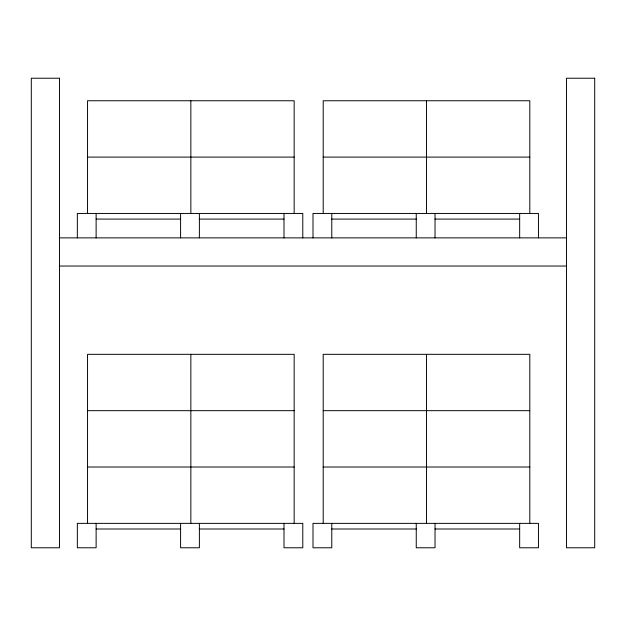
<?xml version="1.0" encoding="UTF-8"?>
<svg xmlns="http://www.w3.org/2000/svg" width="626" height="626" viewBox="0 0 626 626"><rect width="100%" height="100%" fill="white"/><g stroke="black" fill="none" stroke-linecap="round" stroke-linejoin="round"><path stroke-width="0.94" d="M87.546 157.103L294.157 157.103M323.204 157.103L529.807 157.103M96.122 219.084L180.593 219.084M199.381 219.084L284.008 219.084M331.78 219.084L416.251 219.084M435.031 219.084L519.666 219.084M59.47 237.872L566.53 237.872M59.47 266.042L566.53 266.042M87.546 410.672L294.157 410.672M323.204 410.672L529.807 410.672M87.546 467.019L294.157 467.019M323.204 467.019L529.807 467.019M96.122 529.001L180.593 529.001M199.381 529.001L284.008 529.001M331.78 529.001L416.251 529.001M435.031 529.001L519.666 529.001M538.446 237.872L538.446 213.45L313 213.45L313 237.872M529.807 213.45L529.807 100.755L323.204 100.755L323.204 213.45M529.807 523.367L529.807 354.324L323.204 354.324L323.204 523.367M519.666 213.45L519.666 237.872M519.666 523.367L519.666 547.781L538.446 547.781L538.446 523.367L313 523.367L313 547.781L331.78 547.781L331.78 523.367M435.031 213.45L435.031 237.872M435.031 523.367L435.031 547.781L416.251 547.781L416.251 523.367M426.509 100.755L426.509 213.45M426.509 354.324L426.509 523.367M416.251 213.45L416.251 237.872M331.78 213.45L331.78 237.872M302.788 237.872L302.788 213.45L77.342 213.45L77.342 237.872M294.157 213.45L294.157 100.755L87.546 100.755L87.546 213.45M294.157 523.367L294.157 354.324L87.546 354.324L87.546 523.367M284.008 213.45L284.008 237.872M284.008 523.367L284.008 547.781L302.788 547.781L302.788 523.367L77.342 523.367L77.342 547.781L96.122 547.781L96.122 523.367M199.381 213.45L199.381 237.872M199.381 523.367L199.381 547.781L180.593 547.781L180.593 523.367M190.852 100.755L190.852 213.45M190.852 354.324L190.852 523.367M180.593 213.45L180.593 237.872M96.122 213.45L96.122 237.872M59.47 78.219L31.3 78.219L31.3 547.781L59.47 547.781L59.47 78.219M594.7 78.219L566.53 78.219L566.53 547.781L594.7 547.781L594.7 78.219"/></g></svg>
